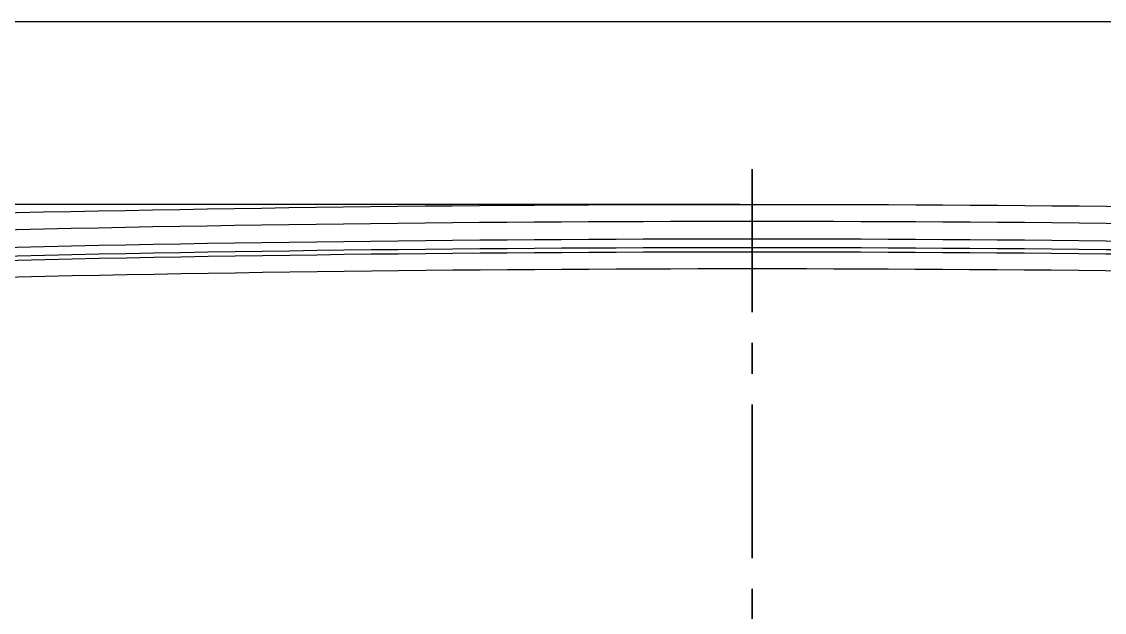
# Model space of a CAD drawing. Extents: x 60870 to 61464, y -29263 to -28843.
# Drawn here: x 61054.9 to 61116.5, y -29032.5 to -28998.9 of the extents above; entities that cross this region are included whole.
import ezdxf

# ---------------------------------------------------------------- set-up
doc = ezdxf.new("R2010")
doc.units = 0
doc.header["$LTSCALE"] = 7
doc.header["$MEASUREMENT"] = 0
doc.linetypes.add('CENTER', pattern=[2, 1.25, -0.25, 0.25, -0.25])
for name, color, linetype in [('08_ALL_FEATURES', 7, 'CONTINUOUS'), ('1', 1, 'CENTER'), ('DIM', 2, 'CONTINUOUS')]:
    doc.layers.add(name, color=color, linetype=linetype)

msp = doc.modelspace()

# ---------------------------------------------------------------- linework, layer by layer
at = {"layer": '08_ALL_FEATURES', "color": 7, "linetype": 'Continuous'}
for points, knots in [([(60997.227, -29011.953), (61001.356, -29011.733), (61005.486, -29011.528), (61013.747, -29011.143), (61026.14, -29010.608), (61038.536, -29010.196), (61063.333, -29009.537), (61079.871, -29009.318), (61112.959, -29009.318), (61146.034, -29009.757), (61179.082, -29011.075), (61195.599, -29011.953)], [0, 0, 0, 0, 0.0625, 0.0625, 0.125, 0.25, 0.25, 0.5, 0.5, 0.75, 1, 1, 1, 1]), ([(61195.569, -29012.929), (61179.057, -29012.051), (61146.018, -29010.734), (61112.953, -29010.294), (61079.874, -29010.294), (61046.808, -29010.734), (61013.769, -29012.051), (60997.257, -29012.929)], [0, 0, 0, 0, 0.25, 0.5, 0.5, 0.75, 1, 1, 1, 1]), ([(60997.319, -29013.912), (60999.381, -29013.803), (61001.444, -29013.696), (61005.57, -29013.491), (61011.76, -29013.192), (61026.206, -29012.568), (61038.591, -29012.157), (61063.366, -29011.499), (61079.888, -29011.279), (61112.945, -29011.279), (61145.989, -29011.719), (61179.006, -29013.035), (61195.508, -29013.912)], [0, 0, 0, 0, 0.03125, 0.03125, 0.0625, 0.125, 0.25, 0.25, 0.5, 0.5, 0.75, 1, 1, 1, 1]), ([(61195.471, -29014.422), (61178.975, -29013.544), (61145.971, -29012.229), (61112.939, -29011.79), (61079.894, -29011.789), (61063.378, -29012.009), (61038.613, -29012.667), (61030.359, -29012.941), (61017.981, -29013.435), (61013.855, -29013.613), (61007.667, -29013.901), (61005.604, -29014), (61001.48, -29014.206), (60999.417, -29014.312), (60997.356, -29014.422)], [0, 0, 0, 0, 0.25, 0.5, 0.5, 0.75, 0.75, 0.875, 0.875, 0.9375, 0.9375, 0.96875, 0.96875, 1, 1, 1, 1])]:
    msp.add_open_spline(points, degree=3, knots=knots, dxfattribs=at)
for points in [[(60997.367, -29014.65), (61013.875, -29013.772), (61046.89, -29012.456), (61096.413, -29011.799), (61145.936, -29012.456), (61178.951, -29013.772), (61195.459, -29014.65)], [(61195.429, -29015.626), (61178.926, -29014.749), (61145.921, -29013.433), (61096.413, -29012.776), (61046.905, -29013.433), (61013.9, -29014.749), (60997.397, -29015.626)]]:
    msp.add_open_spline(points, degree=3, dxfattribs=at)
at = {"layer": '1', "color": 1, "linetype": 'CENTER', "lineweight": 35}
msp.add_line((61096.413, -29211.459), (61096.413, -29007.318), dxfattribs=at)
at = {"layer": 'DIM'}
for p, q in [((60949.216, -28998.915), (61243.611, -28998.915)), ((61095.713, -29009.318), (60934.683, -29009.318))]:
    msp.add_line(p, q, dxfattribs=at)

doc.saveas('drawing.dxf')
